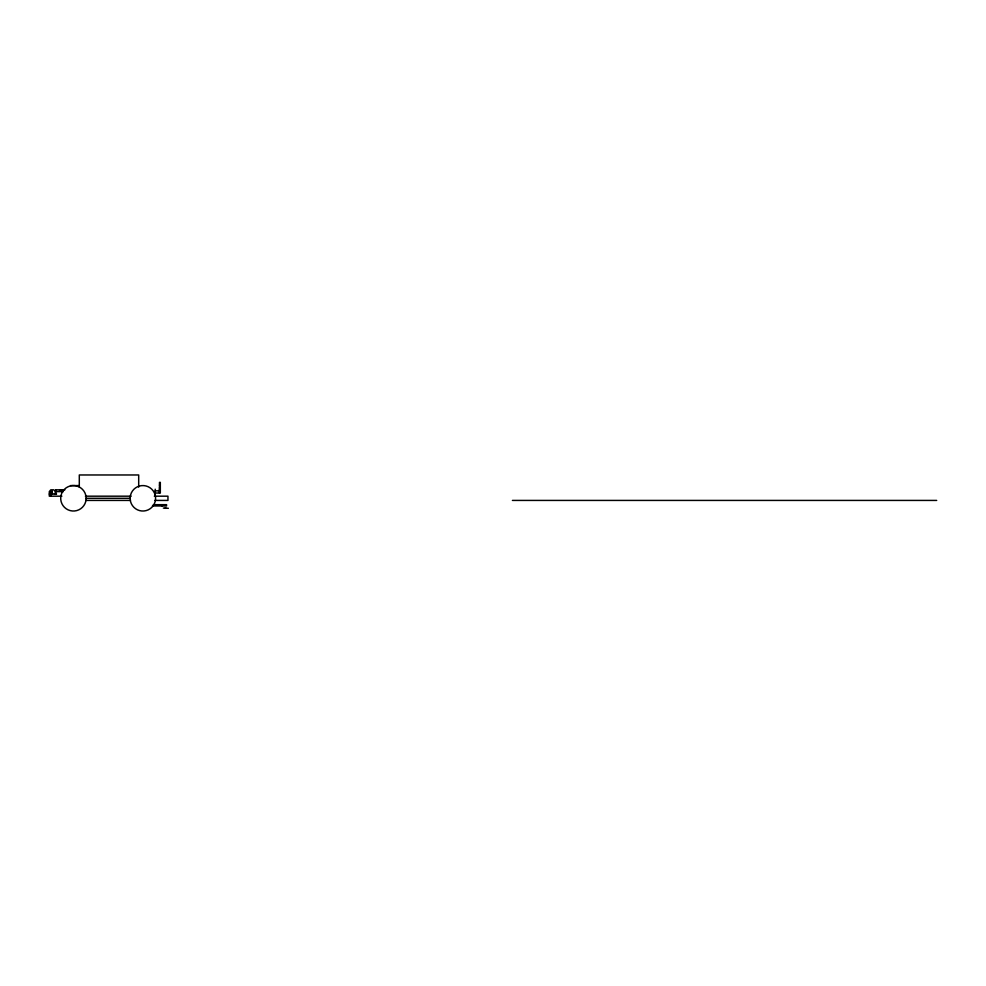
<?xml version="1.0" encoding="UTF-8"?>
<svg xmlns="http://www.w3.org/2000/svg" width="986" height="986" viewBox="0 0 986 986"><rect width="100%" height="100%" fill="white"/><g stroke="black" fill="none" stroke-linecap="round" stroke-linejoin="round"><path stroke-width="1.48" d="M55.265 494.06L55.265 491.62L53.774 489.82L50.791 489.82L49.3 491.62L49.3 496.18L61.884 496.18M86.152 498.3L85.72 501.603A12.732 12.732 0 0 1 66.124 508.727A12.732 12.732 0 0 1 66.124 487.873A12.732 12.732 0 0 1 85.72 495.009L86.152 498.3L130.14 498.3L130.571 501.603A12.732 12.732 0 0 0 150.168 508.727A12.732 12.732 0 0 0 150.168 487.873A12.732 12.732 0 0 0 130.571 495.009L130.14 498.3M59.554 490.535L62.056 490.19M159.473 485.186L160.324 485.186M70.536 485.58L78.929 485.58M159.473 487.7L160.324 487.7M159.473 488.723L160.324 488.723M159.473 489.463L160.324 489.463M55.524 489.82L64.891 489.82M159.473 489.98L160.324 489.968M155.233 490.843L160.324 490.843M55.795 491.62L63.375 491.62M159.473 491.94L160.324 491.94M155.233 493.037L160.324 493.037L160.324 482.364L159.473 482.364L159.473 493.037M49.3 494.06L56.584 494.06M85.388 496.18L131.076 496.18M154.321 496.18L167.953 496.18L167.953 500.42L154.79 500.42M85.881 500.42L130.411 500.42M512.412 500.42L936.7 500.42M153.286 504.672L166.56 504.672L166.56 505.966L152.423 505.966M163.356 508.086L168.359 508.283M165.032 508.086L166.24 508.271M155.233 489.204L155.233 494.676M138.693 487.096L138.693 474.969L79.299 474.969L79.299 487.096M55.795 489.82L55.795 494.06M52.48 494.06L52.48 493.21L50.286 493.21L50.286 494.06M52.196 493.21L52.196 491.09L51.925 493.21M50.828 493.21L50.828 491.09L50.557 493.21M50.853 494.06L50.853 496.18M162.32 505.966L162.32 504.672L162.32 505.966"/></g></svg>
